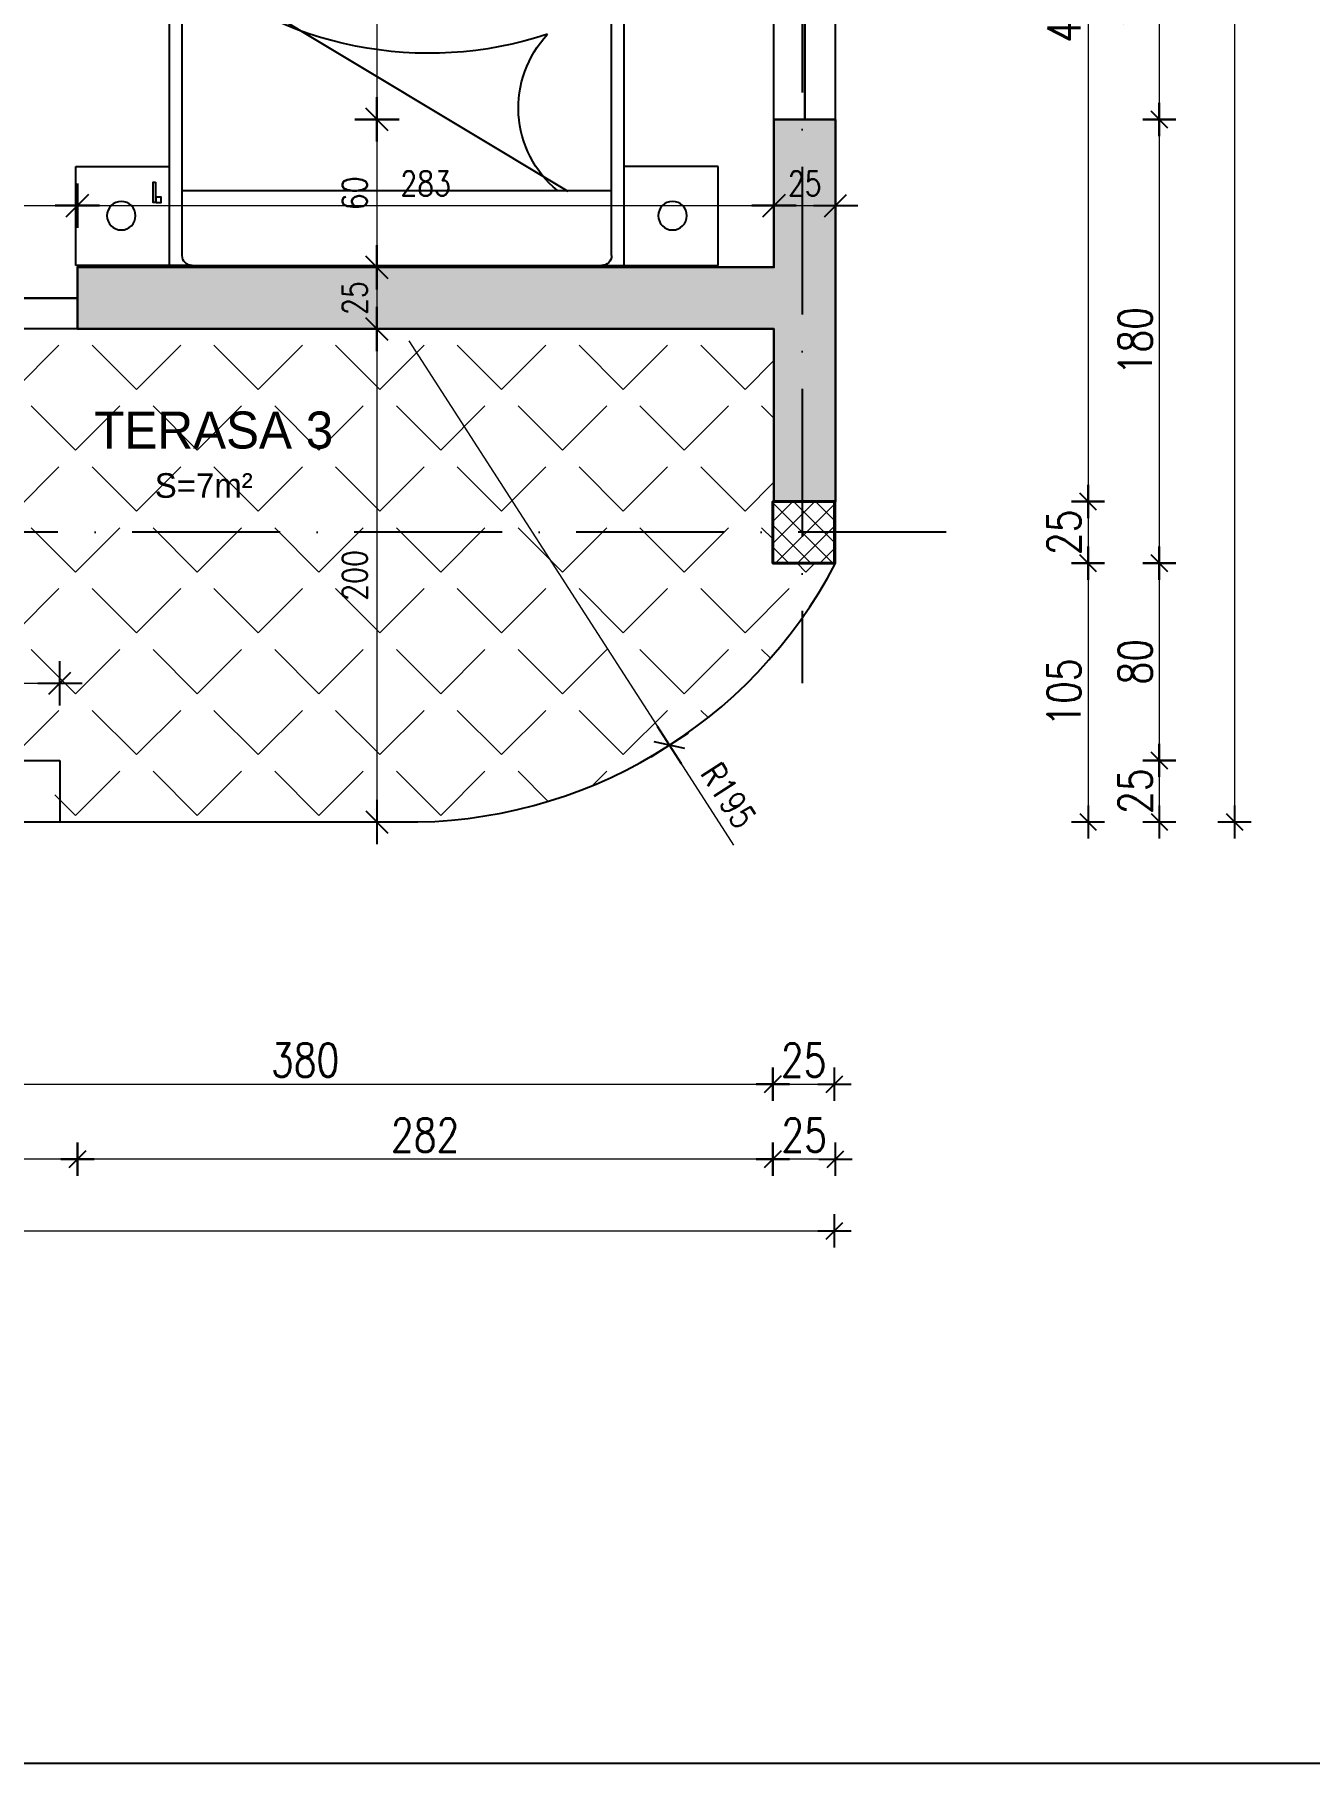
# Model space of a CAD drawing. Header units: metres. Extents: x 2674 to 33045, y -10854 to 2806.
# Drawn here: x 16678 to 17195, y 159 to 860 of the extents above; entities that cross this region are included whole.
import ezdxf

# ---------------------------------------------------------------- set-up
doc = ezdxf.new("R2010")
doc.units = ezdxf.units.M
doc.linetypes.add('ACAD_ISO10W100', pattern=[18, 12, -3, 0, -3])
doc.layers.add('2d', color=7, linetype='Continuous')
doc.layers.add('2d hamdia', color=7, linetype='Continuous')
doc.styles.add('_DIM Romans 0.8', font='romans.shx', dxfattribs={"width": 0.8})
doc.styles.get("Standard").update_dxf_attribs({"font": 'arial.ttf'})
doc.dimstyles.new('50 jasht', dxfattribs={"dimscale": 15, "dimtxt": 0.9, "dimasz": 0.3, "dimexe": 1.25, "dimexo": 0.625, "dimgap": 0.2, "dimtad": 1, "dimdec": 0, "dimzin": 12, "dimdsep": 46, "dimtxsty": '_DIM Romans 0.8', "dimblk": '- Kosa Crta za DIM (Mala)', "dimcen": 1, "dimse1": 1, "dimse2": 1, "dimclrd": 256, "dimclrt": 256, "dimazin": 3, "dimtfac": 1, "dimtdec": 0, "dimtix": 1, "dimtmove": 0, "dimatfit": 3, "dimfxl": 1, "dimlwd": 0, "dimarcsym": 0})
doc.dimstyles.new('50 mrena', dxfattribs={"dimscale": 10, "dimtxt": 1, "dimasz": 0.6, "dimexe": 1.25, "dimexo": 0.625, "dimgap": 0.4, "dimtad": 1, "dimdec": 0, "dimzin": 12, "dimdsep": 46, "dimtxsty": '_DIM Romans 0.8', "dimblk": '- Kosa Crta za DIM (Mala)', "dimcen": 2.5, "dimse1": 1, "dimse2": 1, "dimclrd": 256, "dimclrt": 256, "dimadec": 0, "dimazin": 3, "dimtfac": 1, "dimtdec": 0, "dimtix": 1, "dimtmove": 0, "dimatfit": 3, "dimfxl": 1, "dimlwd": 15, "dimarcsym": 0})

# ---------------------------------------------------------------- blocks, each defined once
blk = doc.blocks.new('krevet dysh')
at = {"color": 252}
for p, q in [((-40.12, 130.31), (-40.12, 92.28)), ((0, 130.31), (-40.12, 130.31)), ((0, 83.08), (0, 130.31)), ((0, 92.28), (-187.61, 92.28)), ((-191.66, 88.23), (-191.66, -88.23)), ((-4.05, 87.13), (-182.18, 87.13)), ((-124.08, 87.04), (-30.15, -69.42)), ((-30.38, 87.13), (-30.38, -87.13)), ((-186.23, -83.08), (-186.23, 83.08)), ((0, 83.08), (0, -83.08)), ((0, -83.08), (0, -92.28)), ((0, -83.08), (0, -130.31)), ((-4.05, -87.13), (-182.18, -87.13)), ((-40.22, -92.28), (-187.61, -92.28)), ((-40.22, -92.28), (-40.22, -92.28)), ((0, -92.28), (-40.22, -92.28)), ((-40.12, -130.31), (-40.12, -92.28)), ((0, -130.31), (-40.12, -130.31))]:
    blk.add_line(p, q, dxfattribs=at)
for points in [[(-33.83, 97.97), (-25.58, 97.97), (-25.58, 98.95), (-33.83, 98.95)], [(-25.36, 97.73), (-27.86, 97.73), (-27.86, 95.78), (-25.36, 95.78)]]:
    blk.add_lwpolyline(points, close=True, dxfattribs=at)
for centre in [(-20.2, 111.83), (-20.2, -111.83)]:
    blk.add_circle(centre, 5.8, dxfattribs=at)
for centre, radius, start, end in [((-187.61, 88.23), 4.05, 90, 180), ((-182.18, 83.08), 4.05, 90, 180), ((-240.09, -13.08), 154.01, 341.80692, 40.59356), ((-4.05, 83.08), 4.05, 0, 90), ((-63.94, -92.8), 43.49, 39.48316, 133.32952), ((-182.18, -83.08), 4.05, 180, 270), ((-4.05, -83.08), 4.05, 270, 0), ((-4.05, -83.08), 4.05, 270, 0), ((-187.61, -88.23), 4.05, 180, 270)]:
    blk.add_arc(centre, radius, start, end, dxfattribs=at)
blk = doc.blocks.new('- Kosa Crta za DIM (Mala)')
for points in [[(0, -1.5), (0, 1.5)], [(-1.5, 0), (1.5, 0)], [(-0.75, -0.75), (0.75, 0.75)]]:
    blk.add_lwpolyline(points)
blk = doc.blocks.new('*D707')
at = {"lineweight": 0, "transparency": 16777216}
blk.add_line((17105.13, 1066.21), (17105.13, 675.21), dxfattribs=at)
at = {"layer": 'Defpoints', "color": 0, "lineweight": 0, "transparency": 16777216}
for p in [(17002.7, 1070.71), (17002.7, 670.71), (17105.13, 670.71)]:
    blk.add_point(p, dxfattribs=at)
at = {"lineweight": 0, "transparency": 16777216, "xscale": 4.5, "yscale": 4.5, "zscale": 4.5}
for p, rotation in [((17105.13, 1070.71), 90), ((17105.13, 670.71), 270)]:
    blk.add_blockref('- Kosa Crta za DIM (Mala)', p, dxfattribs=dict(at, rotation=rotation))
at = {"lineweight": 0, "transparency": 16777216, "insert": (17095.38, 870.71), "char_height": 13.5, "attachment_point": 5, "rotation": 90, "style": '_DIM Romans 0.8'}
blk.add_mtext('400', dxfattribs=at)
blk = doc.blocks.new('*D708')
at = {"lineweight": 0, "transparency": 16777216}
blk.add_line((17105.13, 666.21), (17105.13, 650.21), dxfattribs=at)
at = {"layer": 'Defpoints', "color": 0, "lineweight": 0, "transparency": 16777216}
for p in [(17002.7, 670.71), (17002.25, 645.71), (17105.13, 645.71)]:
    blk.add_point(p, dxfattribs=at)
at = {"lineweight": 0, "transparency": 16777216, "xscale": 4.5, "yscale": 4.5, "zscale": 4.5}
for p, rotation in [((17105.13, 670.71), 90), ((17105.13, 645.71), 270)]:
    blk.add_blockref('- Kosa Crta za DIM (Mala)', p, dxfattribs=dict(at, rotation=rotation))
at = {"lineweight": 0, "transparency": 16777216, "insert": (17095.38, 658.21), "char_height": 13.5, "attachment_point": 5, "rotation": 90, "style": '_DIM Romans 0.8'}
blk.add_mtext('25', dxfattribs=at)
blk = doc.blocks.new('*D709')
at = {"lineweight": 0, "transparency": 16777216}
blk.add_line((17105.13, 641.21), (17105.13, 545.21), dxfattribs=at)
at = {"layer": 'Defpoints', "color": 0, "lineweight": 0, "transparency": 16777216}
for p in [(17002.25, 645.71), (16826.27, 540.71), (17105.13, 540.71)]:
    blk.add_point(p, dxfattribs=at)
at = {"lineweight": 0, "transparency": 16777216, "xscale": 4.5, "yscale": 4.5, "zscale": 4.5}
for p, rotation in [((17105.13, 645.71), 90), ((17105.13, 540.71), 270)]:
    blk.add_blockref('- Kosa Crta za DIM (Mala)', p, dxfattribs=dict(at, rotation=rotation))
at = {"lineweight": 0, "transparency": 16777216, "insert": (17095.38, 593.21), "char_height": 13.5, "attachment_point": 5, "rotation": 90, "style": '_DIM Romans 0.8'}
blk.add_mtext('105', dxfattribs=at)
blk = doc.blocks.new('*D725')
at = {"lineweight": 0, "transparency": 16777216}
blk.add_line((17134.07, 921.21), (17134.07, 830.21), dxfattribs=at)
at = {"layer": 'Defpoints', "color": 0, "lineweight": 0, "transparency": 16777216}
for p in [(17002.7, 925.71), (17002.7, 825.71), (17134.07, 825.71)]:
    blk.add_point(p, dxfattribs=at)
at = {"lineweight": 0, "transparency": 16777216, "xscale": 4.5, "yscale": 4.5, "zscale": 4.5}
for p, rotation in [((17134.07, 925.71), 90), ((17134.07, 825.71), 270)]:
    blk.add_blockref('- Kosa Crta za DIM (Mala)', p, dxfattribs=dict(at, rotation=rotation))
at = {"lineweight": 0, "transparency": 16777216, "insert": (17124.32, 875.71), "char_height": 13.5, "attachment_point": 5, "rotation": 90, "style": '_DIM Romans 0.8'}
blk.add_mtext('100', dxfattribs=at)
blk = doc.blocks.new('*D726')
at = {"lineweight": 0, "transparency": 16777216}
blk.add_line((17134.07, 821.21), (17134.07, 650.21), dxfattribs=at)
at = {"layer": 'Defpoints', "color": 0, "lineweight": 0, "transparency": 16777216}
for p in [(17002.7, 825.71), (17002.25, 645.71), (17134.07, 645.71)]:
    blk.add_point(p, dxfattribs=at)
at = {"lineweight": 0, "transparency": 16777216, "xscale": 4.5, "yscale": 4.5, "zscale": 4.5}
for p, rotation in [((17134.07, 825.71), 90), ((17134.07, 645.71), 270)]:
    blk.add_blockref('- Kosa Crta za DIM (Mala)', p, dxfattribs=dict(at, rotation=rotation))
at = {"lineweight": 0, "transparency": 16777216, "insert": (17124.32, 735.71), "char_height": 13.5, "attachment_point": 5, "rotation": 90, "style": '_DIM Romans 0.8'}
blk.add_mtext('180', dxfattribs=at)
blk = doc.blocks.new('*D727')
at = {"lineweight": 0, "transparency": 16777216}
blk.add_line((17134.07, 641.21), (17134.07, 570.21), dxfattribs=at)
at = {"layer": 'Defpoints', "color": 0, "lineweight": 0, "transparency": 16777216}
for p in [(17002.25, 645.71), (16687.96, 565.71), (17134.07, 565.71)]:
    blk.add_point(p, dxfattribs=at)
at = {"lineweight": 0, "transparency": 16777216, "xscale": 4.5, "yscale": 4.5, "zscale": 4.5}
for p, rotation in [((17134.07, 645.71), 90), ((17134.07, 565.71), 270)]:
    blk.add_blockref('- Kosa Crta za DIM (Mala)', p, dxfattribs=dict(at, rotation=rotation))
at = {"lineweight": 0, "transparency": 16777216, "insert": (17124.32, 605.71), "char_height": 13.5, "attachment_point": 5, "rotation": 90, "style": '_DIM Romans 0.8'}
blk.add_mtext('80', dxfattribs=at)
blk = doc.blocks.new('*D728')
at = {"lineweight": 0, "transparency": 16777216}
blk.add_line((17134.07, 561.21), (17134.07, 545.21), dxfattribs=at)
at = {"layer": 'Defpoints', "color": 0, "lineweight": 0, "transparency": 16777216}
for p in [(16687.96, 565.71), (16687.96, 540.71), (17134.07, 540.71)]:
    blk.add_point(p, dxfattribs=at)
at = {"lineweight": 0, "transparency": 16777216, "xscale": 4.5, "yscale": 4.5, "zscale": 4.5}
for p, rotation in [((17134.07, 565.71), 90), ((17134.07, 540.71), 270)]:
    blk.add_blockref('- Kosa Crta za DIM (Mala)', p, dxfattribs=dict(at, rotation=rotation))
at = {"lineweight": 0, "transparency": 16777216, "insert": (17124.32, 553.21), "char_height": 13.5, "attachment_point": 5, "rotation": 90, "style": '_DIM Romans 0.8'}
blk.add_mtext('25', dxfattribs=at)
blk = doc.blocks.new('*D729')
at = {"lineweight": 0, "transparency": 16777216}
blk.add_line((17164.56, 1871.21), (17164.56, 545.21), dxfattribs=at)
at = {"layer": 'Defpoints', "color": 0, "lineweight": 0, "transparency": 16777216}
for p in [(17002.7, 1875.71), (16687.96, 540.71), (17164.56, 540.71)]:
    blk.add_point(p, dxfattribs=at)
at = {"lineweight": 0, "transparency": 16777216, "xscale": 4.5, "yscale": 4.5, "zscale": 4.5}
for p, rotation in [((17164.56, 1875.71), 90), ((17164.56, 540.71), 270)]:
    blk.add_blockref('- Kosa Crta za DIM (Mala)', p, dxfattribs=dict(at, rotation=rotation))
at = {"lineweight": 0, "transparency": 16777216, "insert": (17154.81, 1208.21), "char_height": 13.5, "attachment_point": 5, "rotation": 90, "style": '_DIM Romans 0.8'}
blk.add_mtext('1335', dxfattribs=at)
blk = doc.blocks.new('*D756')
at = {"lineweight": 0, "transparency": 16777216}
blk.add_line((16602.2, 434.4), (16972.75, 434.4), dxfattribs=at)
at = {"layer": 'Defpoints', "color": 0, "lineweight": 0, "transparency": 16777216}
for p in [(16597.7, 645.71), (16977.25, 645.71), (16977.25, 434.4)]:
    blk.add_point(p, dxfattribs=at)
at = {"lineweight": 0, "transparency": 16777216, "xscale": 4.5, "yscale": 4.5, "zscale": 4.5, "rotation": 180}
blk.add_blockref('- Kosa Crta za DIM (Mala)', (16597.7, 434.4), dxfattribs=at)
at = {"lineweight": 0, "transparency": 16777216, "xscale": 4.5, "yscale": 4.5, "zscale": 4.5}
blk.add_blockref('- Kosa Crta za DIM (Mala)', (16977.25, 434.4), dxfattribs=at)
at = {"lineweight": 0, "transparency": 16777216, "insert": (16787.48, 444.15), "char_height": 13.5, "attachment_point": 5, "style": '_DIM Romans 0.8'}
blk.add_mtext('380', dxfattribs=at)
blk = doc.blocks.new('*D757')
at = {"lineweight": 0, "transparency": 16777216}
blk.add_line((16981.75, 434.4), (16997.75, 434.4), dxfattribs=at)
at = {"layer": 'Defpoints', "color": 0, "lineweight": 0, "transparency": 16777216}
for p in [(16977.25, 645.71), (17002.25, 645.71), (17002.25, 434.4)]:
    blk.add_point(p, dxfattribs=at)
at = {"lineweight": 0, "transparency": 16777216, "xscale": 4.5, "yscale": 4.5, "zscale": 4.5, "rotation": 180}
blk.add_blockref('- Kosa Crta za DIM (Mala)', (16977.25, 434.4), dxfattribs=at)
at = {"lineweight": 0, "transparency": 16777216, "xscale": 4.5, "yscale": 4.5, "zscale": 4.5}
blk.add_blockref('- Kosa Crta za DIM (Mala)', (17002.25, 434.4), dxfattribs=at)
at = {"lineweight": 0, "transparency": 16777216, "insert": (16989.75, 444.15), "char_height": 13.5, "attachment_point": 5, "style": '_DIM Romans 0.8'}
blk.add_mtext('25', dxfattribs=at)
blk = doc.blocks.new('*D758')
at = {"lineweight": 0, "transparency": 16777216}
blk.add_line((16998.2, 403.97), (16981.75, 403.97), dxfattribs=at)
at = {"layer": 'Defpoints', "color": 0, "lineweight": 0, "transparency": 16777216}
for p in [(16977.25, 645.71), (17002.7, 645.71), (16977.25, 403.97)]:
    blk.add_point(p, dxfattribs=at)
at = {"lineweight": 0, "transparency": 16777216, "xscale": 4.5, "yscale": 4.5, "zscale": 4.5, "rotation": 180}
blk.add_blockref('- Kosa Crta za DIM (Mala)', (16977.25, 403.97), dxfattribs=at)
at = {"lineweight": 0, "transparency": 16777216, "xscale": 4.5, "yscale": 4.5, "zscale": 4.5}
blk.add_blockref('- Kosa Crta za DIM (Mala)', (17002.7, 403.97), dxfattribs=at)
at = {"lineweight": 0, "transparency": 16777216, "insert": (16989.98, 413.72), "char_height": 13.5, "attachment_point": 5, "style": '_DIM Romans 0.8'}
blk.add_mtext('25', dxfattribs=at)
blk = doc.blocks.new('*D759')
at = {"lineweight": 0, "transparency": 16777216}
blk.add_line((16972.75, 403.97), (16699.57, 403.97), dxfattribs=at)
at = {"layer": 'Defpoints', "color": 0, "lineweight": 0, "transparency": 16777216}
for p in [(16695.07, 740.71), (16977.25, 645.71), (16695.07, 403.97)]:
    blk.add_point(p, dxfattribs=at)
at = {"lineweight": 0, "transparency": 16777216, "xscale": 4.5, "yscale": 4.5, "zscale": 4.5, "rotation": 180}
blk.add_blockref('- Kosa Crta za DIM (Mala)', (16695.07, 403.97), dxfattribs=at)
at = {"lineweight": 0, "transparency": 16777216, "xscale": 4.5, "yscale": 4.5, "zscale": 4.5}
blk.add_blockref('- Kosa Crta za DIM (Mala)', (16977.25, 403.97), dxfattribs=at)
at = {"lineweight": 0, "transparency": 16777216, "insert": (16836.16, 413.72), "char_height": 13.5, "attachment_point": 5, "style": '_DIM Romans 0.8'}
blk.add_mtext('282', dxfattribs=at)
blk = doc.blocks.new('*D760')
at = {"lineweight": 0, "transparency": 16777216}
blk.add_line((16690.57, 403.97), (16619.57, 403.97), dxfattribs=at)
at = {"layer": 'Defpoints', "color": 0, "lineweight": 0, "transparency": 16777216}
for p in [(16615.07, 740.71), (16695.07, 740.71), (16615.07, 403.97)]:
    blk.add_point(p, dxfattribs=at)
at = {"lineweight": 0, "transparency": 16777216, "xscale": 4.5, "yscale": 4.5, "zscale": 4.5, "rotation": 180}
blk.add_blockref('- Kosa Crta za DIM (Mala)', (16615.07, 403.97), dxfattribs=at)
at = {"lineweight": 0, "transparency": 16777216, "xscale": 4.5, "yscale": 4.5, "zscale": 4.5}
blk.add_blockref('- Kosa Crta za DIM (Mala)', (16695.07, 403.97), dxfattribs=at)
at = {"lineweight": 0, "transparency": 16777216, "insert": (16655.07, 413.72), "char_height": 13.5, "attachment_point": 5, "style": '_DIM Romans 0.8'}
blk.add_mtext('80', dxfattribs=at)
blk = doc.blocks.new('*D771')
at = {"lineweight": 0, "transparency": 16777216}
blk.add_line((15973.2, 374.81), (16997.75, 374.81), dxfattribs=at)
at = {"layer": 'Defpoints', "color": 0, "lineweight": 0, "transparency": 16777216}
for p in [(15968.7, 645.71), (17002.25, 645.71), (17002.25, 374.81)]:
    blk.add_point(p, dxfattribs=at)
at = {"lineweight": 0, "transparency": 16777216, "xscale": 4.5, "yscale": 4.5, "zscale": 4.5, "rotation": 180}
blk.add_blockref('- Kosa Crta za DIM (Mala)', (15968.7, 374.81), dxfattribs=at)
at = {"lineweight": 0, "transparency": 16777216, "xscale": 4.5, "yscale": 4.5, "zscale": 4.5}
blk.add_blockref('- Kosa Crta za DIM (Mala)', (17002.25, 374.81), dxfattribs=at)
at = {"lineweight": 0, "transparency": 16777216, "insert": (16485.48, 384.56), "char_height": 13.5, "attachment_point": 5, "style": '_DIM Romans 0.8'}
blk.add_mtext('1034', dxfattribs=at)
blk = doc.blocks.new('*D800')
at = {"lineweight": 15, "transparency": 16777216}
for p, q in [((16829.54, 735.95), (16935.36, 571.85)), ((16961.48, 531.35), (16938.62, 566.81))]:
    blk.add_line(p, q, dxfattribs=at)
at = {"layer": 'Defpoints', "color": 0, "lineweight": 0, "transparency": 16777216}
for p in [(16829.54, 735.95), (16935.36, 571.85)]:
    blk.add_point(p, dxfattribs=at)
at = {"lineweight": 15, "transparency": 16777216, "xscale": 6, "yscale": 6, "zscale": 6, "rotation": 122.8179230838018}
blk.add_blockref('- Kosa Crta za DIM (Mala)', (16935.36, 571.85), dxfattribs=at)
at = {"lineweight": 0, "transparency": 16777216, "insert": (16959.24, 551.43), "char_height": 10, "attachment_point": 5, "rotation": 302.81792, "style": '_DIM Romans 0.8'}
blk.add_mtext('R195', dxfattribs=at)
blk = doc.blocks.new('*D813')
at = {"lineweight": 15, "transparency": 16777216}
blk.add_line((16621.07, 790.73), (16689.07, 790.73), dxfattribs=at)
at = {"layer": 'Defpoints', "color": 0, "lineweight": 0, "transparency": 16777216}
for p in [(16695.07, 790.73), (16615.07, 765.71), (16695.07, 765.71)]:
    blk.add_point(p, dxfattribs=at)
at = {"lineweight": 15, "transparency": 16777216, "xscale": 6, "yscale": 6, "zscale": 6, "rotation": 180}
blk.add_blockref('- Kosa Crta za DIM (Mala)', (16615.07, 790.73), dxfattribs=at)
at = {"lineweight": 15, "transparency": 16777216, "xscale": 6, "yscale": 6, "zscale": 6}
blk.add_blockref('- Kosa Crta za DIM (Mala)', (16695.07, 790.73), dxfattribs=at)
at = {"lineweight": 0, "transparency": 16777216, "insert": (16655.07, 799.73), "char_height": 10, "attachment_point": 5, "style": '_DIM Romans 0.8'}
blk.add_mtext('80', dxfattribs=at)
blk = doc.blocks.new('*D814')
at = {"lineweight": 15, "transparency": 16777216}
blk.add_line((16701.07, 790.73), (16971.7, 790.73), dxfattribs=at)
at = {"layer": 'Defpoints', "color": 0, "lineweight": 0, "transparency": 16777216}
for p in [(16977.7, 790.73), (16695.07, 765.71), (16977.7, 765.71)]:
    blk.add_point(p, dxfattribs=at)
at = {"lineweight": 15, "transparency": 16777216, "xscale": 6, "yscale": 6, "zscale": 6, "rotation": 180}
blk.add_blockref('- Kosa Crta za DIM (Mala)', (16695.07, 790.73), dxfattribs=at)
at = {"lineweight": 15, "transparency": 16777216, "xscale": 6, "yscale": 6, "zscale": 6}
blk.add_blockref('- Kosa Crta za DIM (Mala)', (16977.7, 790.73), dxfattribs=at)
at = {"lineweight": 0, "transparency": 16777216, "insert": (16836.38, 799.73), "char_height": 10, "attachment_point": 5, "style": '_DIM Romans 0.8'}
blk.add_mtext('283', dxfattribs=at)
blk = doc.blocks.new('*D815')
at = {"lineweight": 15, "transparency": 16777216}
blk.add_line((16983.7, 790.73), (16996.7, 790.73), dxfattribs=at)
at = {"layer": 'Defpoints', "color": 0, "lineweight": 0, "transparency": 16777216}
for p in [(17002.7, 825.71), (17002.7, 790.73), (16977.7, 765.71)]:
    blk.add_point(p, dxfattribs=at)
at = {"lineweight": 15, "transparency": 16777216, "xscale": 6, "yscale": 6, "zscale": 6, "rotation": 180}
blk.add_blockref('- Kosa Crta za DIM (Mala)', (16977.7, 790.73), dxfattribs=at)
at = {"lineweight": 15, "transparency": 16777216, "xscale": 6, "yscale": 6, "zscale": 6}
blk.add_blockref('- Kosa Crta za DIM (Mala)', (17002.7, 790.73), dxfattribs=at)
at = {"lineweight": 0, "transparency": 16777216, "insert": (16990.2, 799.73), "char_height": 10, "attachment_point": 5, "style": '_DIM Romans 0.8'}
blk.add_mtext('25', dxfattribs=at)
blk = doc.blocks.new('*D823')
at = {"lineweight": 15, "transparency": 16777216}
blk.add_line((16603.7, 597), (16681.96, 597), dxfattribs=at)
at = {"layer": 'Defpoints', "color": 0, "lineweight": 0, "transparency": 16777216}
for p in [(16687.96, 597), (16687.96, 565.71), (16597.7, 540.71)]:
    blk.add_point(p, dxfattribs=at)
at = {"lineweight": 15, "transparency": 16777216, "xscale": 6, "yscale": 6, "zscale": 6, "rotation": 180}
blk.add_blockref('- Kosa Crta za DIM (Mala)', (16597.7, 597), dxfattribs=at)
at = {"lineweight": 15, "transparency": 16777216, "xscale": 6, "yscale": 6, "zscale": 6}
blk.add_blockref('- Kosa Crta za DIM (Mala)', (16687.96, 597), dxfattribs=at)
at = {"lineweight": 0, "transparency": 16777216, "insert": (16642.83, 606), "char_height": 10, "attachment_point": 5, "style": '_DIM Romans 0.8'}
blk.add_mtext('90', dxfattribs=at)
blk = doc.blocks.new('*D842')
at = {"lineweight": 15, "transparency": 16777216}
blk.add_line((16816.59, 919.71), (16816.59, 831.71), dxfattribs=at)
at = {"layer": 'Defpoints', "color": 0, "lineweight": 0, "transparency": 16777216}
for p in [(16977.7, 925.71), (16816.59, 825.71), (16977.7, 825.71)]:
    blk.add_point(p, dxfattribs=at)
at = {"lineweight": 15, "transparency": 16777216, "xscale": 6, "yscale": 6, "zscale": 6}
for p, rotation in [((16816.59, 925.71), 90), ((16816.59, 825.71), 270)]:
    blk.add_blockref('- Kosa Crta za DIM (Mala)', p, dxfattribs=dict(at, rotation=rotation))
at = {"lineweight": 0, "transparency": 16777216, "insert": (16807.59, 875.71), "char_height": 10, "attachment_point": 5, "rotation": 90, "style": '_DIM Romans 0.8'}
blk.add_mtext('100', dxfattribs=at)
blk = doc.blocks.new('*D843')
at = {"lineweight": 15, "transparency": 16777216}
blk.add_line((16816.59, 819.71), (16816.59, 771.71), dxfattribs=at)
at = {"layer": 'Defpoints', "color": 0, "lineweight": 0, "transparency": 16777216}
for p in [(16977.7, 825.71), (16816.59, 765.71), (16977.7, 765.71)]:
    blk.add_point(p, dxfattribs=at)
at = {"lineweight": 15, "transparency": 16777216, "xscale": 6, "yscale": 6, "zscale": 6}
for p, rotation in [((16816.59, 825.71), 90), ((16816.59, 765.71), 270)]:
    blk.add_blockref('- Kosa Crta za DIM (Mala)', p, dxfattribs=dict(at, rotation=rotation))
at = {"lineweight": 0, "transparency": 16777216, "insert": (16807.59, 795.71), "char_height": 10, "attachment_point": 5, "rotation": 90, "style": '_DIM Romans 0.8'}
blk.add_mtext('60', dxfattribs=at)
blk = doc.blocks.new('*D844')
at = {"lineweight": 15, "transparency": 16777216}
blk.add_line((16816.59, 759.71), (16816.59, 746.71), dxfattribs=at)
at = {"layer": 'Defpoints', "color": 0, "lineweight": 0, "transparency": 16777216}
for p in [(16977.7, 765.71), (16816.59, 740.71), (16977.7, 740.71)]:
    blk.add_point(p, dxfattribs=at)
at = {"lineweight": 15, "transparency": 16777216, "xscale": 6, "yscale": 6, "zscale": 6}
for p, rotation in [((16816.59, 765.71), 90), ((16816.59, 740.71), 270)]:
    blk.add_blockref('- Kosa Crta za DIM (Mala)', p, dxfattribs=dict(at, rotation=rotation))
at = {"lineweight": 0, "transparency": 16777216, "insert": (16807.59, 753.21), "char_height": 10, "attachment_point": 5, "rotation": 90, "style": '_DIM Romans 0.8'}
blk.add_mtext('25', dxfattribs=at)
blk = doc.blocks.new('*D845')
at = {"lineweight": 15, "transparency": 16777216}
blk.add_line((16816.59, 734.71), (16816.59, 546.71), dxfattribs=at)
at = {"layer": 'Defpoints', "color": 0, "lineweight": 0, "transparency": 16777216}
for p in [(16977.7, 740.71), (16816.59, 540.71), (16826.27, 540.71)]:
    blk.add_point(p, dxfattribs=at)
at = {"lineweight": 15, "transparency": 16777216, "xscale": 6, "yscale": 6, "zscale": 6}
for p, rotation in [((16816.59, 740.71), 90), ((16816.59, 540.71), 270)]:
    blk.add_blockref('- Kosa Crta za DIM (Mala)', p, dxfattribs=dict(at, rotation=rotation))
at = {"lineweight": 0, "transparency": 16777216, "insert": (16807.59, 640.71), "char_height": 10, "attachment_point": 5, "rotation": 90, "style": '_DIM Romans 0.8'}
blk.add_mtext('200', dxfattribs=at)

msp = doc.modelspace()

# ---------------------------------------------------------------- hatches: boundary and pattern name
at = {"lineweight": 30}
h = msp.add_hatch(color=255, dxfattribs=at)
h.paths.add_polyline_path([(16977.7, 1875.71), (16597.7, 1875.71), (16597.7, 1850.71), (16862.7, 1850.71), (16862.7, 1785.71), (16887.7, 1785.71), (16887.7, 1850.71), (16977.7, 1850.71)])
h.paths.add_polyline_path([(16887.7, 1685.71), (16862.7, 1685.71), (16862.7, 1650.71), (16887.7, 1650.71)])
h.paths.add_polyline_path([(16977.7, 1500.71), (16887.7, 1500.71), (16887.7, 1510.71), (16862.7, 1510.71), (16862.7, 1500.71), (16597.7, 1500.71), (16597.7, 1475.71), (16977.7, 1475.71)])
h.paths.add_polyline_path([(17002.7, 1475.71), (16977.7, 1475.71), (16977.7, 1455.71), (17002.7, 1455.71)])
h.paths.add_polyline_path([(17002.7, 1355.71), (16977.7, 1355.71), (16977.7, 1330.71), (17002.7, 1330.71)])
h.paths.add_polyline_path([(17002.7, 1230.71), (16977.7, 1230.71), (16977.7, 1205.71), (17002.7, 1205.71)])
h.paths.add_polyline_path([(16977.7, 1095.71), (16597.7, 1095.71), (16597.7, 1070.71), (16977.7, 1070.71)])
h.paths.add_polyline_path([(16572.7, 1095.71), (16457.7, 1095.71), (16457.7, 1110.71), (16432.7, 1110.71), (16432.7, 1070.71), (16512.7, 1070.71), (16512.7, 1068.21), (16537.7, 1068.21), (16537.7, 1070.71), (16572.7, 1070.71)])
h.paths.add_polyline_path([(16572.7, 1500.71), (16457.7, 1500.71), (16457.7, 1510.71), (16432.7, 1510.71), (16432.7, 1200.71), (16457.7, 1200.71), (16457.7, 1475.71), (16572.7, 1475.71)])
h.paths.add_polyline_path([(16457.7, 1850.71), (16572.7, 1850.71), (16572.7, 1875.71), (16317.7, 1875.71), (16317.7, 1850.71), (16432.7, 1850.71), (16432.7, 1630.71), (16400.12, 1630.71), (16400.12, 1610.71), (16432.7, 1610.71), (16432.7, 1600.71), (16457.7, 1600.71)])
h.paths.add_polyline_path([(16320.12, 1630.71), (16232.7, 1630.71), (16232.7, 1850.71), (16212.7, 1850.71), (16212.7, 1590.71), (16232.7, 1590.71), (16232.7, 1610.71), (16320.12, 1610.71)])
h.paths.add_polyline_path([(16207.7, 1875.71), (15887.7, 1875.71), (15887.7, 1850.71), (16207.7, 1850.71)])
h.paths.add_polyline_path([(16257.7, 1875.71), (16232.7, 1875.71), (16232.7, 1850.71), (16257.7, 1850.71)])
h.paths.add_polyline_path([(15887.7, 1850.71), (15862.7, 1850.71), (15862.7, 1770.71), (15887.7, 1770.71)])
h.paths.add_polyline_path([(15887.7, 1650.71), (15862.7, 1650.71), (15862.7, 1500.71), (15887.7, 1500.71)])
h.paths.add_polyline_path([(15993.7, 1475.71), (15968.7, 1475.71), (15968.7, 1335.71), (15993.7, 1335.71)])
h.paths.add_polyline_path([(16207.7, 1500.71), (15993.7, 1500.71), (15993.7, 1475.71), (16207.7, 1475.71)])
h.paths.add_polyline_path([(16232.7, 1510.71), (16212.7, 1510.71), (16212.7, 1500.71), (16232.7, 1500.71)])
h.paths.add_polyline_path([(15993.7, 1145.71), (15968.7, 1145.71), (15968.7, 1095.71), (15993.7, 1095.71)])
h.paths.add_polyline_path([(16107.7, 975.71), (15993.7, 975.71), (15993.7, 985.71), (15968.7, 985.71), (15968.7, 670.71), (15993.7, 670.71), (15993.7, 697.71), (16112.7, 697.71), (16112.7, 722.71), (15993.7, 722.71), (15993.7, 950.71), (16107.7, 950.71)])
h.paths.add_polyline_path([(16247.7, 975.71), (16232.7, 975.71), (16232.7, 950.71), (16247.7, 950.71)])
h.paths.add_polyline_path([(16207.7, 975.71), (16197.7, 975.71), (16197.7, 950.71), (16207.7, 950.71)])
h.paths.add_polyline_path([(16232.7, 950.71), (16207.7, 950.71), (16207.7, 722.71), (16192.7, 722.71), (16192.7, 697.71), (16207.7, 697.71), (16207.7, 670.71), (16232.7, 670.71)])
h.paths.add_polyline_path([(16597.7, 975.71), (16537.7, 975.71), (16537.7, 978.21), (16512.7, 978.21), (16512.7, 975.71), (16337.7, 975.71), (16337.7, 950.71), (16572.7, 950.71), (16572.7, 670.71), (16597.7, 670.71), (16597.7, 740.71), (16615.07, 740.71), (16615.07, 765.71), (16597.7, 765.71)])
h.paths.add_polyline_path([(17002.7, 825.71), (16977.7, 825.71), (16977.7, 765.71), (16695.07, 765.71), (16695.07, 740.71), (16977.7, 740.71), (16977.7, 670.71), (17002.7, 670.71)])
h.paths.add_polyline_path([(16597.7, 645.71), (16572.7, 645.71), (16572.7, 565.71), (16507.7, 565.71), (16507.7, 540.71), (16597.7, 540.71)])
h.paths.add_polyline_path([(16412.7, 565.71), (16387.7, 565.71), (16387.7, 540.71), (16412.7, 540.71)])
h.paths.add_polyline_path([(16292.7, 565.71), (16232.7, 565.71), (16207.7, 565.71), (16207.7, 540.71), (16292.7, 540.71)])
h.paths.add_polyline_path([(17002.7, 1105.71), (16977.7, 1105.71), (16977.7, 1095.71), (17002.7, 1095.71)])
at = {"layer": '2d hamdia', "lineweight": 0, "true_color": 0x969696}
h = msp.add_hatch(dxfattribs=at)
h.set_pattern_fill('ANGLE', color=252, scale=5, angle=45, style=0)
h.set_pattern_definition([(45, (0, 0), (-24.695704, 24.695704), [25.4, -9.525]), (135, (0, 0), (-24.695704, -24.695704), [25.4, -9.525])])
h.paths.add_polyline_path([(16977.25, 670.71), (16977.7, 670.71), (16977.7, 740.71), (16655.07, 740.71), (16655.07, 706.17, -0.414214), (16665.07, 696.17, -1), (16645.07, 696.17, -0.414214), (16655.07, 706.17), (16655.07, 740.71), (16597.7, 740.71), (16597.7, 565.71), (16685.96, 565.71), (16685.96, 540.71), (16826.27, 540.71, 0.284081), (17002.7, 645.71), (16977.25, 645.71)])
h.paths.add_polyline_path([(16673.28, 707.69), (16673.28, 736), (16652.67, 736), (16652.67, 707.69)], flags=24)
h.paths.add_polyline_path([(16658.39, 711.49), (16658.39, 732.03), (16637.78, 732.03), (16637.78, 711.49)], flags=24)
at = {"layer": '2d hamdia', "lineweight": 0}
h = msp.add_hatch(dxfattribs=at)
h.set_pattern_fill('ANSI37', color=26, scale=2, style=0)
h.set_pattern_definition([(45, (6011.6066, -1215), (-4.490128, 4.490128), []), (135, (6011.6066, -1215), (-4.490128, -4.490128), [])])
h.paths.add_polyline_path([(17002.25, 670.71), (16977.25, 670.71), (16977.25, 645.71), (17002.25, 645.71)])

# ---------------------------------------------------------------- linework, layer by layer
at = {"color": 124, "linetype": 'ACAD_ISO10W100', "lineweight": 25, "ltscale": 5}
for p, q in [((16989.2, 2067.9), (16989.2, 597)), ((17047.58, 658.21), (15669.18, 658.21))]:
    msp.add_line(p, q, dxfattribs=at)
for p, q in [((17002.7, 645.71), (17002.7, 1875.71)), ((16977.7, 765.71), (16977.7, 1475.71)), ((16977.7, 825.71), (17002.7, 825.71)), ((16977.7, 765.71), (16695.07, 765.71)), ((16695.07, 740.71), (16695.07, 765.71)), ((16977.7, 740.71), (16597.7, 740.71)), ((16977.7, 670.71), (16977.7, 740.71)), ((16597.7, 565.71), (16687.96, 565.71)), ((16687.96, 565.71), (16687.96, 540.71)), ((16145.13, 540.71), (16826.27, 540.71))]:
    msp.add_line(p, q)
at = {"color": 5, "lineweight": 30}
for p, q in [((16990.2, 925.71), (16990.2, 825.71)), ((16695.07, 753.21), (16615.07, 753.21))]:
    msp.add_line(p, q, dxfattribs=at)
at = {"elevation": -574.66}
msp.add_lwpolyline([(15225, 158.83), (15225, 2258.83), (18195, 2258.83), (18195, 158.83), (15225, 158.83)], close=True, dxfattribs=at)
at = {"lineweight": 30}
msp.add_lwpolyline([(17002.7, 825.71), (16977.7, 825.71), (16977.7, 765.71), (16695.07, 765.71), (16695.07, 740.71), (16977.7, 740.71), (16977.7, 670.71), (17002.7, 670.71)], close=True, dxfattribs=at)
at = {"lineweight": 40}
msp.add_lwpolyline([(17002.25, 670.71), (16977.25, 670.71), (16977.25, 645.71), (17002.25, 645.71)], close=True, dxfattribs=at)
msp.add_arc((16829.54, 735.95), 195.26, 269.04102, 332.4763)

# ---------------------------------------------------------------- block references
at = {"layer": '2d', "xscale": -1, "rotation": 90}
msp.add_blockref('krevet dysh', (16824.71, 766.45), dxfattribs=at)

# ---------------------------------------------------------------- texts
at = {"insert": (16676.41, 707.21), "char_height": 10, "attachment_point": 1}
msp.add_mtext_dynamic_manual_height_columns('\\pi25.481;{\\fEras Light ITC|b0|i0|c0|p34;\\H1.5x;\\C251;TERASA 3\\P\\pi50.058;\\H0.66667x;\\C22;S=7m²}', width=139.3689, gutter_width=12.5, heights=[0], dxfattribs=at)

# ---------------------------------------------------------------- dimensions: what is measured, and where the dimension line sits
at = {"lineweight": 0}
dim = msp.add_linear_dim(base=(17164.56, 540.71), p1=(17002.7, 1875.71), p2=(16687.96, 540.71), angle=90, dimstyle='50 jasht', dxfattribs=at)
dim.commit()
dim.dimension.update_dxf_attribs({"geometry": '*D729', "text_midpoint": (17154.81, 1208.21)})
for base, p1, p2, dimstyle, picture, middle in [((17105.13, 670.71), (17002.7, 1070.71), (17002.7, 670.71), '50 jasht', '*D707', (17095.38, 870.71)), ((16816.59, 825.71), (16977.7, 925.71), (16977.7, 825.71), '50 mrena', '*D842', (16807.59, 875.71)), ((17134.07, 825.71), (17002.7, 925.71), (17002.7, 825.71), '50 jasht', '*D725', (17124.32, 875.71)), ((16816.59, 765.71), (16977.7, 825.71), (16977.7, 765.71), '50 mrena', '*D843', (16807.59, 795.71)), ((17134.07, 645.71), (17002.7, 825.71), (17002.25, 645.71), '50 jasht', '*D726', (17124.32, 735.71)), ((16816.59, 740.71), (16977.7, 765.71), (16977.7, 740.71), '50 mrena', '*D844', (16807.59, 753.21)), ((16816.59, 540.71), (16977.7, 740.71), (16826.27, 540.71), '50 mrena', '*D845', (16807.59, 640.71)), ((17105.13, 645.71), (17002.7, 670.71), (17002.25, 645.71), '50 jasht', '*D708', (17095.38, 658.21)), ((17134.07, 565.71), (17002.25, 645.71), (16687.96, 565.71), '50 jasht', '*D727', (17124.32, 605.71)), ((17105.13, 540.71), (17002.25, 645.71), (16826.27, 540.71), '50 jasht', '*D709', (17095.38, 593.21)), ((17134.07, 540.71), (16687.96, 565.71), (16687.96, 540.71), '50 jasht', '*D728', (17124.32, 553.21))]:
    dim = msp.add_linear_dim(base=base, p1=p1, p2=p2, angle=90, dimstyle=dimstyle, override={"dimtmove": 1}, dxfattribs=at)
    dim.commit()
    dim.dimension.update_dxf_attribs({"geometry": picture, "text_midpoint": middle})
for base, p1, p2, dimstyle, picture, middle in [((17002.7, 790.73), (16977.7, 765.71), (17002.7, 825.71), '50 mrena', '*D815', (16990.2, 799.73)), ((16695.07, 790.73), (16615.07, 765.71), (16695.07, 765.71), '50 mrena', '*D813', (16655.07, 799.73)), ((16977.7, 790.73), (16695.07, 765.71), (16977.7, 765.71), '50 mrena', '*D814', (16836.38, 799.73)), ((16615.07, 403.97), (16695.07, 740.71), (16615.07, 740.71), '50 jasht', '*D760', (16655.07, 413.72)), ((16695.07, 403.97), (16977.25, 645.71), (16695.07, 740.71), '50 jasht', '*D759', (16836.16, 413.72)), ((16977.25, 434.4), (16597.7, 645.71), (16977.25, 645.71), '50 jasht', '*D756', (16787.48, 444.15)), ((17002.25, 434.4), (16977.25, 645.71), (17002.25, 645.71), '50 jasht', '*D757', (16989.75, 444.15)), ((16687.96, 597), (16597.7, 540.71), (16687.96, 565.71), '50 mrena', '*D823', (16642.83, 606))]:
    dim = msp.add_linear_dim(base=base, p1=p1, p2=p2, dimstyle=dimstyle, override={"dimtmove": 1}, dxfattribs=at)
    dim.commit()
    dim.dimension.update_dxf_attribs({"geometry": picture, "text_midpoint": middle})
dim = msp.add_radius_dim(center=(16829.54, 735.95), mpoint=(16935.36, 571.85), dimstyle='50 mrena', dxfattribs=at)
dim.commit()
dim.dimension.update_dxf_attribs({"geometry": '*D800', "text_midpoint": (16959.24, 551.43)})
for base, p1, p2, picture, middle in [((17002.25, 374.81), (15968.7, 645.71), (17002.25, 645.71), '*D771', (16485.48, 384.56)), ((16977.25, 403.97), (17002.7, 645.71), (16977.25, 645.71), '*D758', (16989.98, 413.72))]:
    dim = msp.add_linear_dim(base=base, p1=p1, p2=p2, dimstyle='50 jasht', dxfattribs=at)
    dim.commit()
    dim.dimension.update_dxf_attribs({"geometry": picture, "text_midpoint": middle})

doc.saveas('drawing.dxf')
